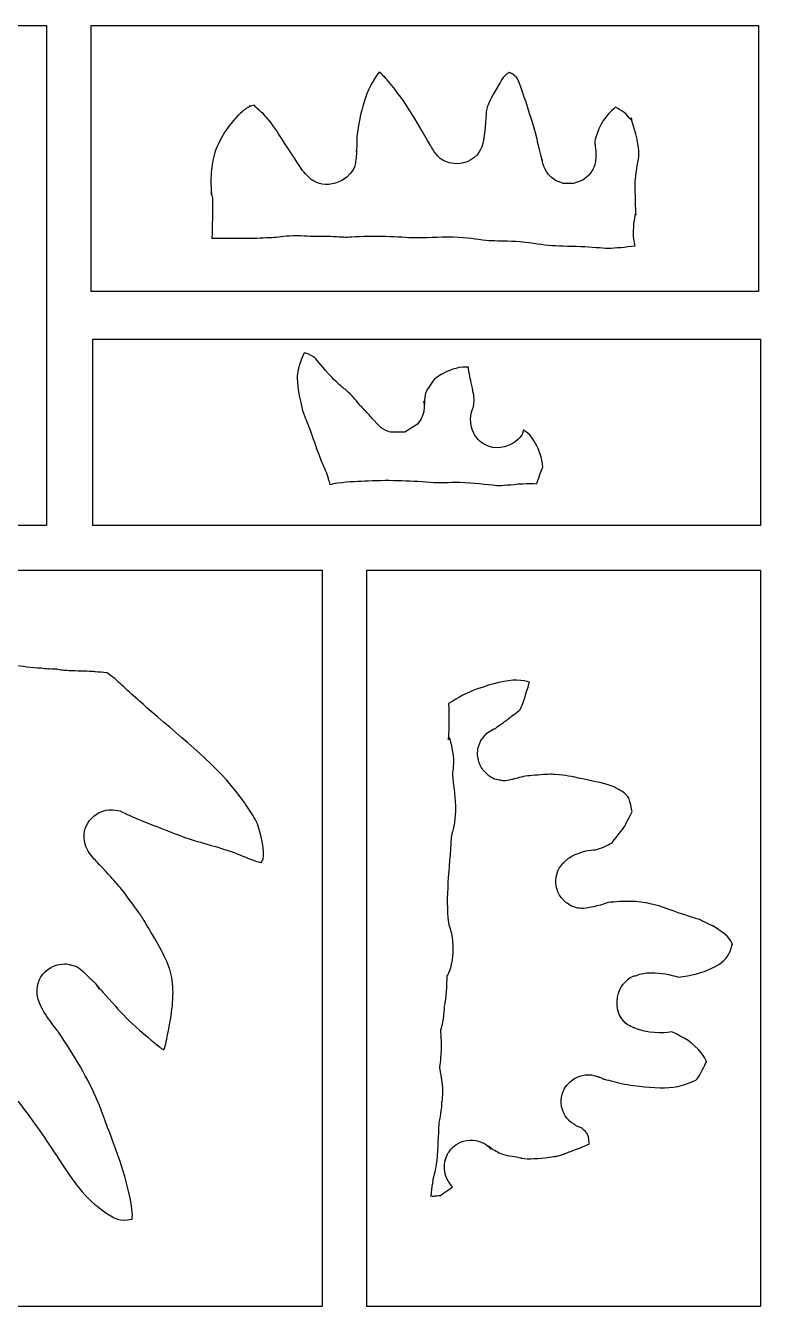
# Model space of a CAD drawing. Header units: millimetres. Extents: x 1 to 130, y 1 to 1067.
# Drawn here: x 64.5 to 130.3, y 952.5 to 1067.3 of the extents above; entities that cross this region are included whole.
import ezdxf

# ---------------------------------------------------------------- set-up
doc = ezdxf.new("R2010")
doc.units = ezdxf.units.MM
doc.layers.add('Calque_1', color=7, linetype='CONTINUOUS')

msp = doc.modelspace()

# ---------------------------------------------------------------- linework, layer by layer
at = {"layer": 'Calque_1', "color": 7}
for points in [[(0.50035, 1067.2762), (66.3418, 1067.2762), (66.3418, 1039.1782), (66.3418, 1022.4851), (0.50035, 1022.4851)], [(70.34208, 1067.2762), (130.13894, 1067.2762), (130.13894, 1043.444), (70.34208, 1043.444)], [(70.50021, 1039.1782), (130.29914, 1039.1782), (130.29914, 1022.4851), (91.02764, 1022.4851), (70.50021, 1022.4851)], [(0.50035, 1018.4848), (70.34208, 1018.4848), (91.02764, 1018.4848), (91.02764, 952.4853), (0.50035, 952.4853)], [(95.02739, 1018.4848), (130.29914, 1018.4848), (130.29914, 952.4853), (95.02739, 952.4853)], [(69.61672, 982.4947)], [(101.74322, 970.7461)]]:
    msp.add_lwpolyline(points, close=True, dxfattribs=at)
for points in [[(96.15082, 1063.1143), (96.15162, 1063.1128)], [(94.15432, 1057.3426), (94.15432, 1057.3416)], [(105.49642, 1056.9963), (105.49642, 1056.9953)], [(115.55572, 1055.4984), (115.55572, 1055.4974)], [(114.90992, 1053.8499), (114.37922, 1053.4215), (113.54672, 1053.1166), (112.64192, 1053.1386), (111.97272, 1053.3929)], [(119.08632, 1052.6985), (119.08632, 1052.6991)], [(81.20792, 1051.8456), (81.19792, 1051.8166), (81.20792, 1051.8036), (81.20792, 1051.7766), (81.19692, 1051.7946), (81.18692, 1051.7756), (81.20292, 1051.7756)], [(89.44052, 1037.9605), (89.44422, 1037.9564)], [(99.88012, 1031.9807), (99.58552, 1031.5642), (98.43052, 1030.8397), (97.19502, 1030.8237)], [(109.09162, 1031.0426), (109.07762, 1031.0426)], [(91.72472, 1026.1566), (91.72472, 1026.1456)], [(105.10032, 1001.2106), (104.95612, 1001.8958), (104.99212, 1002.4813), (105.25412, 1003.2084), (105.79152, 1003.8657), (106.42052, 1004.2543)], [(102.96682, 996.5617), (102.96682, 996.5517)], [(112.83352, 988.716), (112.49712, 989.0633)], [(127.78482, 984.8941), (127.79592, 984.8878)], [(122.95812, 981.9863), (122.96812, 981.9863)], [(114.00422, 968.586), (113.98422, 968.597)], [(102.59512, 966.5851), (102.59512, 966.5951)], [(105.94772, 966.8416), (105.97472, 966.8256)], [(73.99832, 960.3119), (74.00102, 960.306)]]:
    msp.add_lwpolyline(points, dxfattribs=at)
for points in [[(96.15162, 1063.1128), (94.93242, 1061.602), (94.41152, 1059.4225), (94.15432, 1057.3426)], [(96.97762, 1062.2792), (96.67732, 1062.6408), (96.39392, 1062.9202), (96.15082, 1063.1143)], [(107.78622, 1063.0745), (107.67232, 1062.9885), (107.62382, 1062.9553), (107.46322, 1062.8331)], [(108.15002, 1062.9029), (108.00452, 1062.9909), (107.94092, 1063.0041), (107.78622, 1063.0745)], [(100.74222, 1056.5452), (99.30392, 1058.9787), (98.67232, 1060.2381), (96.97762, 1062.2792)], [(106.97902, 1062.1918), (106.01792, 1060.5279), (105.83472, 1060.0804), (105.77812, 1059.8199)], [(107.46322, 1062.8331), (107.35992, 1062.7541), (107.19122, 1062.5591), (106.97902, 1062.1918)], [(108.50612, 1062.5753), (108.44412, 1062.6453), (108.31612, 1062.802), (108.15002, 1062.9029)], [(109.79382, 1058.8913), (109.32942, 1060.3024), (108.96832, 1061.5413), (108.50612, 1062.5753)], [(84.24172, 1059.8464), (83.96622, 1059.6509), (83.65112, 1059.3663), (83.52032, 1059.2351)], [(84.48352, 1060.0448), (84.82502, 1060.0888), (84.51752, 1060.0448), (84.24172, 1059.8464)], [(85.39872, 1059.6965), (84.70252, 1060.2735), (85.28822, 1060.1491), (84.48352, 1060.0448)], [(88.25232, 1055.8534), (87.15232, 1057.5069), (86.40932, 1058.8592), (85.39872, 1059.6965)], [(105.77812, 1059.8199), (105.72112, 1059.5595), (105.72512, 1058.7937), (105.49642, 1056.9963)], [(117.33082, 1059.9575), (116.89512, 1059.6142), (116.45202, 1059.1548), (116.11902, 1058.5933)], [(118.09202, 1059.4811), (117.86172, 1059.6552), (117.58902, 1059.8157), (117.33082, 1059.9575)], [(83.52032, 1059.2351), (82.30852, 1058.0188), (81.47002, 1056.4231), (81.23622, 1055.1986)], [(110.73022, 1055.3142), (110.38642, 1056.6391), (110.13532, 1057.8537), (109.79382, 1058.8913)], [(116.11902, 1058.5933), (115.68762, 1057.8659), (115.47322, 1057.0356), (115.46372, 1056.7738)], [(118.71002, 1058.9974), (118.85692, 1058.4873), (118.61202, 1059.0884), (118.09202, 1059.4811)], [(119.42212, 1055.6963), (119.38612, 1056.9225), (119.17222, 1057.3919), (118.71002, 1058.9974)], [(94.15432, 1057.3416), (94.12732, 1057.119), (94.15432, 1056.6764), (94.10532, 1055.9764)], [(94.10532, 1055.9764), (94.11732, 1056.1794), (94.10532, 1055.9864), (94.10532, 1055.8415)], [(101.04092, 1056.0367), (100.84732, 1056.3317), (100.76212, 1056.5113), (100.74222, 1056.5452)], [(105.49642, 1056.9953), (105.44542, 1056.5987), (105.20562, 1055.7479), (104.34512, 1055.2326)], [(115.46372, 1056.7738), (115.46372, 1056.7558), (115.56072, 1056.3474), (115.55572, 1055.4984)], [(81.23622, 1055.1986), (81.13562, 1054.6717), (81.09762, 1054.0539), (81.06002, 1053.3212)], [(88.79962, 1055.0183), (88.53732, 1055.4096), (88.27272, 1055.8226), (88.25232, 1055.8534)], [(89.74632, 1053.7801), (89.15702, 1054.364), (89.06182, 1054.627), (88.79962, 1055.0183)], [(94.04632, 1055.2369), (93.99732, 1054.956), (94.14682, 1054.5324), (93.23492, 1053.6855)], [(94.10532, 1055.8415), (94.10532, 1055.7008), (94.09432, 1055.5177), (94.04632, 1055.2369)], [(101.41402, 1055.5845), (101.19732, 1055.7949), (101.18512, 1055.8169), (101.04092, 1056.0367)], [(102.27802, 1055.0388), (101.54352, 1055.3086), (101.52232, 1055.4793), (101.41402, 1055.5845)], [(104.34512, 1055.2326), (103.48442, 1054.7172), (102.64532, 1054.9039), (102.27802, 1055.0388)], [(110.76722, 1055.1241), (110.73822, 1055.2642), (110.69722, 1055.4463), (110.73022, 1055.3142)], [(110.86522, 1054.7442), (110.75862, 1055.0671), (110.78222, 1055.054), (110.76722, 1055.1241)], [(115.53972, 1055.2261), (115.52972, 1055.1491), (115.52172, 1055.053), (115.47272, 1054.8711)], [(115.55572, 1055.4974), (115.55552, 1055.4414), (115.55572, 1055.3778), (115.53972, 1055.2261)], [(119.08632, 1052.6991), (119.06732, 1054.3188), (119.43192, 1055.3599), (119.42212, 1055.6963)], [(111.09212, 1054.2487), (110.89012, 1054.5845), (110.89192, 1054.6635), (110.86522, 1054.7442)], [(111.33032, 1053.9195), (111.20912, 1054.0604), (111.14262, 1054.1647), (111.09212, 1054.2487)], [(111.56752, 1053.6802), (111.46582, 1053.7692), (111.39092, 1053.849), (111.33032, 1053.9195)], [(115.19422, 1054.223), (115.12722, 1054.1142), (114.91002, 1053.8501), (114.90992, 1053.8499)], [(115.34352, 1054.5052), (115.30752, 1054.4242), (115.26152, 1054.3318), (115.19422, 1054.223)], [(115.47272, 1054.8711), (115.44872, 1054.7801), (115.41572, 1054.6663), (115.34352, 1054.5052)], [(81.06002, 1053.3212), (81.05002, 1053.1875), (81.07802, 1052.8913), (81.10302, 1052.404)], [(91.04542, 1053.0732), (90.32022, 1053.2233), (89.97272, 1053.5558), (89.74632, 1053.7801)], [(93.23492, 1053.6855), (92.77902, 1053.2621), (91.77072, 1052.9231), (91.04542, 1053.0732)], [(111.97272, 1053.3929), (111.97252, 1053.393), (111.66932, 1053.591), (111.56752, 1053.6802)], [(119.13832, 1050.2946), (119.12832, 1051.0458), (119.09632, 1051.846), (119.08632, 1052.6985)], [(81.10302, 1052.2515), (81.10302, 1052.2675), (81.09102, 1052.2735), (81.08702, 1052.2895)], [(81.08702, 1052.2895), (81.14602, 1052.0747), (81.20792, 1051.8456), (81.20792, 1051.8456)], [(81.10302, 1052.404), (81.11602, 1052.1699), (81.13002, 1052.1119), (81.10302, 1052.2515)], [(81.20292, 1051.7756), (81.21792, 1050.4991), (81.19292, 1049.3394), (81.16592, 1048.2363)], [(118.94652, 1049.2181), (119.01852, 1050.1507), (119.13482, 1050.5601), (119.13832, 1050.2946)], [(119.07942, 1047.5402), (119.01642, 1047.8329), (118.88052, 1048.3565), (118.94652, 1049.2181)], [(81.16592, 1048.2363), (81.59962, 1048.2373), (81.98912, 1048.2223), (82.44742, 1048.2243)], [(82.44742, 1048.2243), (83.28062, 1048.2243), (84.05792, 1048.2093), (84.77912, 1048.2238)], [(84.77912, 1048.2238), (85.18342, 1048.2338), (86.31992, 1048.2788), (86.73192, 1048.3108)], [(86.73192, 1048.3108), (87.20922, 1048.3478), (87.87032, 1048.4553), (88.70912, 1048.4622)], [(88.70912, 1048.4622), (89.25072, 1048.4622), (89.67192, 1048.4282), (89.97312, 1048.4192)], [(89.97312, 1048.4192), (90.78722, 1048.3942), (90.60052, 1048.4032), (91.45212, 1048.4092)], [(91.45212, 1048.4092), (91.48312, 1048.4094), (91.51312, 1048.4092), (91.54412, 1048.4082)], [(91.54412, 1048.4082), (92.21822, 1048.3892), (93.02462, 1048.3202), (93.25352, 1048.3242)], [(93.25352, 1048.3242), (93.32452, 1048.3252), (93.56982, 1048.3572), (93.99202, 1048.3742)], [(93.99202, 1048.3742), (95.02882, 1048.4142), (96.07892, 1048.4202), (97.12882, 1048.3842)], [(97.12882, 1048.3842), (98.11222, 1048.3492), (98.94932, 1048.2653), (99.63662, 1048.2746)], [(99.63662, 1048.2746), (100.69132, 1048.2886), (101.90002, 1048.3875), (103.26582, 1048.3136)], [(103.26582, 1048.3136), (104.35292, 1048.2546), (105.25112, 1048.0899), (105.98302, 1048.0284)], [(105.98302, 1048.0284), (106.58642, 1047.9774), (107.37912, 1048.0094), (108.35392, 1047.9464)], [(108.35392, 1047.9464), (109.52412, 1047.8714), (110.49272, 1047.6774), (111.29532, 1047.5996)], [(111.29532, 1047.5996), (112.12052, 1047.5196), (113.09572, 1047.5326), (114.19902, 1047.4901)], [(114.19902, 1047.4901), (115.21962, 1047.4501), (116.03642, 1047.3392), (116.67642, 1047.3392)], [(116.67642, 1047.3392), (117.35642, 1047.3392), (118.17852, 1047.4401), (119.07942, 1047.5402)], [(89.44422, 1037.9564), (89.39622, 1037.8664), (89.35022, 1037.7671), (89.25662, 1037.5445)], [(90.34382, 1037.5368), (90.22332, 1037.6465), (89.85802, 1037.8248), (89.44052, 1037.9605)], [(89.25662, 1037.5445), (89.01932, 1036.9825), (88.84012, 1036.3468), (88.79052, 1035.8795)], [(91.89002, 1035.7674), (91.06962, 1036.6032), (90.63042, 1037.2759), (90.34382, 1037.5368)], [(104.13402, 1036.6698), (103.88052, 1036.6798), (103.41612, 1036.6698), (103.01162, 1036.5561)], [(104.31182, 1035.6565), (104.19572, 1036.2707), (104.16322, 1036.491), (104.13402, 1036.6698)], [(88.79052, 1035.8795), (88.74452, 1035.4417), (89.03612, 1033.6227), (89.31972, 1032.6662)], [(93.02012, 1034.7276), (92.76522, 1034.9071), (92.47582, 1035.1704), (91.89002, 1035.7674)], [(101.07272, 1035.5686), (101.03872, 1035.5396), (100.93182, 1035.4066), (100.64532, 1034.9609)], [(103.01162, 1036.5561), (102.29682, 1036.357), (101.54352, 1035.9733), (101.07272, 1035.5686)], [(104.49472, 1034.7774), (104.42072, 1035.1285), (104.35532, 1035.426), (104.31182, 1035.6565)], [(93.40872, 1034.3949), (92.99712, 1034.7788), (93.27502, 1034.5482), (93.02012, 1034.7276)], [(94.47692, 1033.2099), (93.83072, 1033.9287), (93.87642, 1033.9586), (93.40872, 1034.3949)], [(100.64532, 1034.9609), (100.33222, 1034.4737), (100.26842, 1034.3115), (100.22262, 1033.9083)], [(104.63222, 1034.0726), (104.61722, 1034.1366), (104.54922, 1034.5177), (104.49472, 1034.7774)], [(94.52692, 1033.1569), (94.50992, 1033.1749), (94.49292, 1033.1919), (94.47692, 1033.2099)], [(95.24262, 1032.3905), (94.86552, 1032.8147), (95.02962, 1032.6311), (94.52692, 1033.1569)], [(100.22262, 1033.9083), (100.17862, 1033.516), (100.25862, 1032.9919), (100.14462, 1033.6049)], [(100.14462, 1033.6049), (100.15662, 1033.5399), (100.17462, 1033.4632), (100.18362, 1033.2644)], [(100.18362, 1033.2644), (100.18362, 1033.1654), (100.19562, 1033.0364), (100.15962, 1032.7967)], [(104.49962, 1032.9047), (104.53262, 1033.0047), (104.57362, 1033.0361), (104.60922, 1033.1207)], [(104.60922, 1033.1207), (104.63822, 1033.4476), (104.66122, 1033.7896), (104.63222, 1034.0726)], [(89.31972, 1032.6662), (89.39772, 1032.4032), (89.60322, 1031.9638), (89.84372, 1031.3144)], [(95.65192, 1031.9275), (95.51532, 1032.0821), (95.37902, 1032.2361), (95.24262, 1032.3905)], [(100.03872, 1032.3244), (100.00172, 1032.2231), (99.88012, 1031.9808), (99.88012, 1031.9807)], [(100.15962, 1032.7967), (100.14162, 1032.6768), (100.11262, 1032.5269), (100.03872, 1032.3244)], [(104.63452, 1030.7503), (104.17132, 1031.6669), (104.34982, 1032.4498), (104.49962, 1032.9047)], [(89.84372, 1031.3144), (90.50502, 1029.5291), (90.31492, 1029.9124), (91.01682, 1028.1213)], [(95.81572, 1031.7787), (95.75872, 1031.8257), (95.70422, 1031.8757), (95.65192, 1031.9275)], [(96.20022, 1031.3477), (95.90242, 1031.6088), (95.86732, 1031.7018), (95.81572, 1031.7787)], [(96.52522, 1031.1074), (96.37482, 1031.2004), (96.27682, 1031.2805), (96.20022, 1031.3477)], [(96.79862, 1030.9622), (96.68942, 1031.0112), (96.60042, 1031.0612), (96.52522, 1031.1074)], [(97.19502, 1030.8237), (97.19492, 1030.8237), (96.90782, 1030.9127), (96.79862, 1030.9622)], [(109.04662, 1030.9456), (108.97962, 1030.7848), (109.07762, 1030.5795), (108.31752, 1029.9612)], [(109.73042, 1030.4752), (109.38332, 1030.8917), (109.02992, 1031.0273), (109.09162, 1031.0426)], [(109.07762, 1031.0426), (109.06062, 1030.9986), (109.06762, 1030.9996), (109.04662, 1030.9456)], [(105.98582, 1029.5576), (105.07192, 1029.8822), (104.78092, 1030.4606), (104.63452, 1030.7503)], [(108.31752, 1029.9612), (107.93732, 1029.652), (106.90012, 1029.2329), (105.98582, 1029.5576)], [(110.58252, 1028.867), (110.34842, 1029.5284), (109.91902, 1030.2488), (109.73042, 1030.4752)], [(110.80422, 1027.7219), (110.78822, 1027.8905), (110.75722, 1028.3723), (110.58252, 1028.867)], [(91.01682, 1028.1213), (91.08882, 1027.9385), (91.26382, 1027.6011), (91.45392, 1027.0738)], [(110.58252, 1027.125), (110.68652, 1027.4343), (110.76232, 1027.6322), (110.80422, 1027.7219)], [(91.45392, 1027.0738), (91.56742, 1026.7592), (91.54592, 1026.784), (91.58682, 1026.6392)], [(91.58682, 1026.6392), (91.62782, 1026.4944), (91.67682, 1026.3232), (91.72472, 1026.1566)], [(91.72472, 1026.1456), (91.96742, 1026.1956), (92.15912, 1026.26), (92.43112, 1026.2965)], [(92.43112, 1026.2965), (93.44302, 1026.4321), (94.40602, 1026.4431), (95.16432, 1026.4825)], [(95.16432, 1026.4825), (97.19482, 1026.5879), (99.16362, 1026.4825), (101.05642, 1026.3347)], [(101.05642, 1026.3347), (101.58652, 1026.2937), (102.35452, 1026.3647), (103.36122, 1026.3447)], [(103.36122, 1026.3447), (104.60392, 1026.3157), (105.71772, 1026.1597), (106.69952, 1026.0714)], [(109.01002, 1026.2207), (109.45412, 1026.2467), (109.84772, 1026.2207), (110.27612, 1026.2207)], [(110.27612, 1026.2207), (110.31312, 1026.3277), (110.39012, 1026.5528), (110.58252, 1027.125)], [(106.69952, 1026.0714), (107.19002, 1026.0274), (107.89652, 1026.1524), (109.01002, 1026.2207)], [(65.85192, 1009.672), (64.97962, 1009.744), (64.16442, 1009.8341), (63.40862, 1009.9211)], [(66.51042, 1009.605), (66.26782, 1009.618), (66.08662, 1009.653), (65.85192, 1009.672)], [(66.60242, 1009.615), (66.50542, 1009.615), (66.64442, 1009.601), (66.51042, 1009.605)], [(67.20772, 1009.605), (67.12872, 1009.595), (66.89872, 1009.595), (66.60242, 1009.615)], [(67.49862, 1009.538), (67.23632, 1009.589), (67.26152, 1009.59), (67.20772, 1009.605)], [(67.77162, 1009.501), (67.67962, 1009.511), (67.58882, 1009.52), (67.49862, 1009.538)], [(68.35272, 1009.457), (68.09262, 1009.47), (67.89942, 1009.491), (67.77162, 1009.501)], [(70.39402, 1009.387), (69.81842, 1009.422), (69.13292, 1009.418), (68.35272, 1009.457)], [(70.74262, 1009.36), (70.64762, 1009.37), (70.48142, 1009.381), (70.39402, 1009.387)], [(71.76102, 1009.265), (71.37742, 1009.302), (71.05032, 1009.331), (70.74262, 1009.36)], [(72.45432, 1008.7594), (72.25182, 1008.9197), (71.98262, 1009.1025), (71.76102, 1009.265)], [(73.43552, 1007.8409), (72.94092, 1008.287), (72.63482, 1008.6165), (72.45432, 1008.7594)], [(108.47262, 1008.6096), (107.55022, 1008.6406), (106.31402, 1008.2947), (104.95042, 1007.8267)], [(109.62302, 1008.4385), (109.33432, 1008.5285), (108.98922, 1008.5924), (108.47262, 1008.6096)], [(108.90832, 1006.2459), (109.04512, 1006.5058), (109.20632, 1007.1268), (109.48912, 1007.9951)], [(109.48912, 1007.9951), (109.56112, 1008.2166), (109.58012, 1008.2911), (109.62302, 1008.4385)], [(76.26952, 1005.337), (75.30462, 1006.1647), (74.36372, 1007.0037), (73.43552, 1007.8409)], [(104.95042, 1007.8267), (104.06892, 1007.5241), (103.22002, 1007.0679), (102.36762, 1006.5079)], [(102.36762, 1006.5079), (102.38262, 1005.5), (102.42762, 1004.4467), (102.34262, 1003.2719)], [(107.97862, 1005.3581), (108.36222, 1005.6572), (108.51112, 1005.7497), (108.41012, 1005.6599)], [(108.41012, 1005.6599), (108.85842, 1006.0583), (108.70392, 1005.8575), (108.90832, 1006.2459)], [(84.07032, 997.6391), (82.15142, 1000.4424), (79.23832, 1002.7902), (76.26952, 1005.337)], [(106.58282, 1004.3083), (106.62882, 1004.3473), (106.77062, 1004.466), (106.97602, 1004.6117)], [(106.97602, 1004.6117), (107.26022, 1004.8131), (107.34502, 1004.8676), (107.47992, 1004.9605)], [(107.47992, 1004.9605), (107.48992, 1004.9705), (107.51092, 1004.9885), (107.52392, 1004.9995)], [(107.52392, 1004.9995), (107.63122, 1005.0855), (107.77452, 1005.1989), (107.97862, 1005.3581)], [(102.34262, 1003.2719), (102.37762, 1003.756), (102.46322, 1003.548), (102.69192, 1002.3412)], [(106.42052, 1004.2543), (106.42052, 1004.2543), (106.50252, 1004.2713), (106.52282, 1004.2753)], [(106.52282, 1004.2753), (106.50682, 1004.2653), (106.60382, 1004.3173), (106.57082, 1004.2983)], [(106.57082, 1004.2983), (106.58882, 1004.3083), (106.58582, 1004.3083), (106.58282, 1004.3083)], [(102.69192, 1002.3412), (102.92872, 1001.0899), (102.70592, 1000.3801), (102.70792, 1000.3124)], [(105.36122, 1000.701), (105.30022, 1000.792), (105.10042, 1001.2104), (105.10032, 1001.2106)], [(102.70792, 1000.3124), (102.72792, 999.6629), (102.88592, 998.7966), (102.96682, 997.7183)], [(105.57312, 1000.4308), (105.53412, 1000.4748), (105.48312, 1000.5198), (105.36122, 1000.701)], [(106.89452, 999.6629), (106.56472, 999.6879), (106.14842, 999.7932), (105.57312, 1000.4308)], [(108.66802, 999.8789), (108.65502, 999.8689), (108.46782, 999.8179), (108.30062, 999.7709)], [(110.37182, 1000.1058), (109.58602, 1000.0528), (109.23952, 1000.0238), (108.66802, 999.8789)], [(111.90922, 1000.1588), (111.46732, 1000.1948), (111.10622, 1000.1588), (110.37182, 1000.1058)], [(114.36592, 999.7603), (113.28622, 999.985), (112.92682, 1000.0754), (111.90922, 1000.1588)], [(108.00032, 999.7019), (107.42662, 999.532), (107.11562, 999.5799), (106.89452, 999.6629)], [(108.30062, 999.7709), (108.22662, 999.7499), (108.10872, 999.7259), (108.00032, 999.7019)], [(117.11562, 999.0725), (116.45222, 999.3484), (115.50512, 999.5233), (114.36592, 999.7603)], [(118.00132, 998.5682), (117.68642, 998.7885), (117.26872, 999.0089), (117.11562, 999.0725)], [(85.02752, 996.1651), (84.77602, 996.6082), (84.44422, 997.093), (84.07032, 997.6391)], [(102.96682, 997.7183), (102.99782, 997.2953), (102.99282, 996.9092), (102.96682, 996.5617)], [(118.42872, 998.1961), (118.38672, 998.2271), (118.21982, 998.4152), (118.00132, 998.5682)], [(118.68132, 997.4437), (118.57722, 997.8405), (118.46782, 998.1135), (118.42872, 998.1961)], [(69.90532, 995.54), (70.20952, 996.2454), (70.92492, 996.7317), (71.37672, 996.8778)], [(71.37672, 996.8778), (71.82862, 997.0238), (72.09392, 997.0018), (72.28242, 996.9895)], [(72.28242, 996.9895), (73.03622, 996.9405), (73.01112, 996.8338), (73.12312, 996.7875)], [(73.12312, 996.7875), (73.34722, 996.6945), (73.48312, 996.6243), (73.38992, 996.6661)], [(73.38992, 996.6661), (73.89232, 996.4402), (74.35082, 996.2272), (74.77492, 996.0517)], [(102.96682, 996.5517), (102.88982, 995.5093), (102.62572, 994.8152), (102.60772, 994.5224)], [(118.39512, 996.0329), (118.60862, 996.4443), (118.73862, 996.7099), (118.80642, 996.8334)], [(118.80642, 996.8334), (118.78942, 996.9354), (118.75942, 997.1459), (118.68132, 997.4437)], [(69.80392, 993.9138), (69.70892, 994.2414), (69.60112, 994.8347), (69.90532, 995.54)], [(74.77492, 996.0517), (75.35122, 995.8132), (76.52622, 995.3713), (77.25972, 995.0875)], [(85.73792, 992.5587), (85.91202, 992.9843), (85.59852, 995.1589), (85.02752, 996.1651)], [(117.93212, 995.2355), (118.39802, 995.8707), (117.95812, 995.1915), (118.39512, 996.0329)], [(77.25972, 995.0875), (77.93472, 994.8263), (78.76122, 994.4935), (79.21992, 994.3526)], [(79.21992, 994.3526), (80.41222, 993.9864), (81.72812, 993.6649), (83.14202, 993.153)], [(102.60772, 994.5224), (102.43522, 991.7122), (102.06722, 989.0923), (102.35192, 986.8779)], [(117.06182, 994.0646), (116.86042, 993.9271), (117.41872, 994.5359), (117.93212, 995.2355)], [(70.07932, 993.2977), (70.00132, 993.4224), (69.89862, 993.5861), (69.80392, 993.9138)], [(70.90272, 992.2688), (70.65402, 992.5389), (70.40762, 992.7711), (70.07932, 993.2977)], [(83.14202, 993.153), (83.85712, 992.8941), (84.54562, 992.5661), (85.18512, 992.3547)], [(112.86722, 992.4378), (112.94422, 992.5038), (113.17812, 992.7456), (113.69102, 992.9737)], [(113.69102, 992.9737), (114.69852, 993.4213), (115.27062, 993.3999), (115.65052, 993.4253)], [(115.65052, 993.4253), (116.24712, 993.6538), (116.82082, 993.9001), (117.06182, 994.0646)], [(71.38842, 991.7542), (71.42642, 991.7122), (71.15132, 991.9986), (70.90272, 992.2688)], [(85.18512, 992.3547), (85.36412, 992.2957), (85.46482, 992.2987), (85.60332, 992.2827)], [(85.60332, 992.2827), (85.65032, 992.383), (85.70362, 992.4749), (85.73792, 992.5587)], [(112.03682, 991.0725), (112.20792, 991.8475), (112.34182, 991.831), (112.41872, 991.9417)], [(112.41872, 991.9417), (112.57252, 992.1631), (112.54342, 992.162), (112.86722, 992.4378)], [(73.86622, 988.8027), (72.65972, 990.419), (72.85592, 990.1338), (71.38842, 991.7542)], [(112.00882, 990.1821), (111.94282, 990.6077), (111.99382, 990.8787), (112.03682, 991.0725)], [(112.24652, 989.4529), (112.11122, 989.7159), (112.04202, 989.9693), (112.00882, 990.1821)], [(75.69572, 986.0387), (74.77002, 987.6167), (75.00732, 987.2741), (73.86622, 988.8027)], [(112.49712, 989.0633), (112.49702, 989.0634), (112.31422, 989.3214), (112.24652, 989.4529)], [(113.21752, 988.4515), (113.08722, 988.5235), (112.83372, 988.7159), (112.83352, 988.716)], [(113.59992, 988.2809), (113.47712, 988.3229), (113.34772, 988.3789), (113.21752, 988.4515)], [(115.98322, 988.4599), (115.49692, 988.3229), (115.15222, 988.2685), (114.98172, 988.2248)], [(116.64882, 988.6821), (116.42992, 988.6141), (116.18772, 988.5176), (115.98322, 988.4599)], [(118.63482, 988.7821), (118.03092, 988.8021), (117.33282, 988.7481), (116.64882, 988.6821)], [(120.43932, 988.577), (119.83392, 988.7109), (119.34762, 988.7588), (118.63482, 988.7821)], [(123.93672, 987.4339), (122.55222, 987.8796), (121.40752, 988.3628), (120.43932, 988.577)], [(114.24122, 988.1538), (114.06212, 988.1648), (113.84562, 988.1968), (113.59992, 988.2809)], [(114.98172, 988.2248), (114.81922, 988.1828), (114.59942, 988.1328), (114.24122, 988.1538)], [(124.88922, 987.1497), (124.71152, 987.2077), (124.39492, 987.2864), (123.93672, 987.4339)], [(102.35192, 986.8779), (102.40292, 986.4794), (102.96882, 985.3262), (102.67642, 983.5391)], [(126.04102, 986.5807), (126.27032, 986.4401), (124.74852, 987.1767), (124.88922, 987.1497)], [(127.79592, 984.8878), (127.69992, 985.3874), (127.20042, 985.8699), (126.04102, 986.5807)], [(77.55452, 981.9647), (77.32532, 983.2311), (76.62242, 984.4589), (75.69572, 986.0387)], [(127.58592, 984.3025), (127.76132, 984.7204), (127.75142, 985.0677), (127.78482, 984.8941)], [(126.01542, 982.8209), (126.84742, 983.2304), (127.32422, 983.6786), (127.58592, 984.3025)], [(65.84372, 982.0204), (66.32432, 982.7943), (67.07272, 983.0501), (67.46462, 983.1209)], [(67.46462, 983.1209), (68.24832, 983.2626), (68.40762, 983.1109), (68.59412, 983.0599)], [(68.59412, 983.0599), (68.96642, 982.9523), (69.01432, 983.0409), (69.61672, 982.4947)], [(102.67642, 983.5391), (102.48902, 982.3932), (102.19492, 982.0022), (102.22992, 982.18)], [(122.96812, 981.9863), (124.05122, 982.1331), (125.18342, 982.4114), (126.01542, 982.8209)], [(65.60202, 979.9943), (65.47032, 980.396), (65.36312, 981.2465), (65.84372, 982.0204)], [(69.61672, 982.4947), (69.88792, 982.2489), (70.02832, 982.0863), (70.06902, 982.0473)], [(70.06902, 982.0473), (70.34192, 981.7845), (70.46772, 981.6675), (70.50772, 981.6313)], [(70.50772, 981.6313), (70.52772, 981.6123), (70.51772, 981.6313), (70.52672, 981.6143)], [(70.52672, 981.6143), (70.53672, 981.6043), (70.54272, 981.6133), (70.69352, 981.4565)], [(77.26552, 977.2118), (77.62152, 979.023), (77.81372, 980.5322), (77.55452, 981.9647)], [(102.22992, 982.18), (102.17392, 981.8955), (102.21692, 981.3532), (102.11882, 980.3739)], [(117.98582, 981.3409), (118.71432, 982.1945), (118.95312, 982.0579), (119.19192, 982.1424)], [(119.19192, 982.1424), (119.66952, 982.3113), (119.89552, 982.3791), (120.51172, 982.3889)], [(120.51172, 982.3889), (121.43202, 982.4029), (122.23192, 982.2133), (122.95812, 981.9863)], [(70.69352, 981.4565), (70.80212, 981.3435), (70.97972, 981.0681), (71.07892, 980.9051)], [(70.93322, 981.1617), (70.88922, 981.2227), (70.88722, 981.2217), (70.90922, 981.1937)], [(70.90922, 981.1937), (70.95422, 981.1387), (71.10342, 980.9643), (71.40472, 980.6264)], [(71.07892, 980.9051), (71.02492, 981.0065), (70.95602, 981.1298), (70.93322, 981.1617)], [(71.40472, 980.6264), (72.14152, 979.8002), (72.82452, 979.0119), (73.50952, 978.3165)], [(102.11882, 980.3739), (102.05982, 979.7879), (101.98502, 979.4544), (101.95242, 979.3388)], [(117.65502, 978.6594), (117.19112, 979.5857), (117.62102, 980.914), (117.98582, 981.3409)], [(66.65562, 978.0824), (66.30122, 978.5736), (65.89442, 979.1038), (65.60202, 979.9943)], [(101.95242, 979.3388), (101.96842, 979.2928), (101.98042, 979.0339), (101.91742, 978.5606)], [(67.41632, 977.0602), (67.35432, 977.1532), (67.00992, 977.5911), (66.65562, 978.0824)], [(73.50952, 978.3165), (74.04962, 977.7681), (75.32972, 976.6636), (76.00222, 976.1072)], [(101.91742, 978.5606), (101.79912, 977.6667), (101.64932, 977.2733), (101.64512, 977.2036)], [(118.96552, 977.4631), (118.67352, 977.581), (118.11902, 977.7331), (117.65502, 978.6594)], [(70.97372, 970.7718), (70.06682, 972.9169), (68.80722, 974.9953), (67.41632, 977.0602)], [(76.88372, 975.5435), (77.00552, 975.8633), (77.11902, 976.4662), (77.26552, 977.2118)], [(101.64512, 977.2036), (101.63312, 977.0152), (101.69812, 976.5469), (101.69812, 975.7758)], [(122.35402, 977.0796), (121.40642, 976.9652), (120.31012, 976.9199), (118.96552, 977.4631)], [(124.98792, 975.2126), (124.28692, 976.0872), (123.44482, 976.62), (122.35402, 977.0796)], [(76.00222, 976.1072), (76.39872, 975.7792), (76.63992, 975.6083), (76.84072, 975.4725)], [(101.69812, 975.7758), (101.69812, 974.7729), (101.55342, 974.1428), (101.55342, 973.8513)], [(76.84072, 975.4725), (76.85772, 975.5125), (76.85572, 975.4721), (76.88372, 975.5435)], [(125.44782, 974.5077), (125.38582, 974.6432), (125.26462, 974.8674), (124.98792, 975.2126)], [(101.55342, 973.8513), (101.55342, 973.693), (101.61642, 973.4211), (101.73222, 972.7801)], [(124.52992, 972.7642), (124.64282, 972.8532), (124.84022, 973.1339), (125.22392, 973.9202)], [(125.22392, 973.9202), (125.37452, 974.2284), (125.44832, 974.3603), (125.46782, 974.3987)], [(125.45782, 974.4397), (125.45782, 974.4867), (125.45782, 974.4727), (125.44782, 974.5077)], [(125.46782, 974.3987), (125.46782, 974.4187), (125.45782, 974.4107), (125.45782, 974.4397)], [(101.73222, 972.7801), (101.92842, 971.6901), (101.75522, 971.0028), (101.74322, 970.7461)], [(112.76202, 972.0095), (112.95782, 972.3619), (113.42732, 972.9058), (114.12732, 973.132)], [(114.12732, 973.132), (114.45072, 973.2364), (114.75512, 973.2453), (115.03012, 973.225)], [(115.03012, 973.225), (114.98612, 973.266), (115.19822, 973.265), (115.71742, 973.0797)], [(115.71742, 973.0797), (115.74242, 973.0697), (115.78842, 973.0657), (115.81042, 973.0567)], [(115.81042, 973.0567), (115.82442, 973.0467), (115.82242, 973.0467), (115.83542, 973.0427)], [(115.83542, 973.0427), (115.91942, 973.0097), (115.91142, 973.0327), (116.01472, 972.9867)], [(116.01472, 972.9867), (116.07072, 972.9617), (116.06172, 972.9587), (116.10872, 972.9357)], [(116.10872, 972.9357), (116.27452, 972.8617), (116.02972, 972.9227), (116.71022, 972.7476)], [(116.71022, 972.7476), (117.50762, 972.5424), (118.23832, 972.3744), (118.93542, 972.2815)], [(118.93542, 972.2815), (120.28902, 972.1011), (121.46812, 971.9988), (122.52542, 972.1332)], [(122.52542, 972.1332), (122.98232, 972.1912), (123.61032, 972.3858), (124.24832, 972.6458)], [(124.24832, 972.6458), (124.42432, 972.7178), (124.51172, 972.7581), (124.52992, 972.7642)], [(112.56882, 970.1016), (112.30502, 970.9337), (112.56882, 971.6671), (112.76202, 972.0095)], [(63.57292, 971.1299), (64.79062, 969.6046), (65.89992, 968.008), (66.93772, 966.4375)], [(71.62042, 969.0407), (71.35802, 969.7249), (71.16802, 970.3122), (70.97372, 970.7718)], [(101.74322, 970.7461), (101.69222, 969.6762), (101.49052, 969.0543), (101.47862, 968.816)], [(113.13822, 969.1637), (112.91052, 969.3981), (112.69492, 969.7038), (112.56882, 970.1016)], [(73.99102, 961.2327), (73.60932, 963.8171), (72.66972, 966.3048), (71.62042, 969.0407)], [(113.60802, 968.8118), (113.21702, 969.0369), (113.06782, 969.1843), (113.13822, 969.1637)], [(101.47862, 968.816), (101.42862, 967.8141), (101.41662, 966.7382), (101.30192, 965.5521)], [(113.83382, 968.65), (113.77382, 968.678), (113.68142, 968.7665), (113.60802, 968.8118)], [(113.98422, 968.597), (113.92122, 968.624), (113.91022, 968.613), (113.83382, 968.65)], [(114.16082, 968.529), (114.16082, 968.529), (114.17882, 968.514), (114.00422, 968.586)], [(114.42482, 968.3456), (114.23242, 968.5359), (114.31892, 968.4472), (114.16082, 968.529)], [(114.81962, 967.9027), (114.76662, 968.0017), (114.74962, 968.0247), (114.42482, 968.3456)], [(114.97312, 967.0294), (114.95112, 967.1305), (114.94812, 967.6633), (114.81962, 967.9027)], [(102.07412, 965.6529), (102.22022, 966.1501), (102.44602, 966.4195), (102.59512, 966.5851)], [(102.59512, 966.5951), (102.86202, 966.8901), (103.45372, 967.3404), (104.24512, 967.3858)], [(104.24512, 967.3858), (105.03642, 967.4308), (105.65742, 967.0604), (105.94832, 966.8122)], [(106.08932, 966.6918), (106.04132, 966.7418), (105.99132, 966.8057), (105.94772, 966.8416)], [(105.94832, 966.8122), (106.07282, 966.7059), (106.08772, 966.6615), (106.16332, 966.5817)], [(105.97472, 966.8256), (106.12692, 966.7234), (106.26172, 966.6142), (106.33952, 966.5502)], [(106.16332, 966.5817), (106.09332, 966.6627), (106.08532, 966.6817), (106.08932, 966.6918)], [(106.33952, 966.5502), (106.67942, 966.3423), (107.14102, 966.1369), (107.43772, 966.0551)], [(113.49412, 966.4423), (114.42732, 966.788), (114.91782, 967.032), (114.97312, 967.0294)], [(66.93772, 966.4375), (68.48712, 964.0927), (69.50122, 962.4146), (71.33332, 961.1162)], [(101.30192, 965.5521), (101.21992, 964.6964), (101.01552, 964.1873), (100.97632, 963.9951)], [(102.20182, 963.9595), (101.98192, 964.4311), (101.92812, 965.1557), (102.07412, 965.6529)], [(107.43772, 966.0551), (107.74732, 965.9701), (107.80502, 966.0001), (108.43502, 965.8758)], [(108.43502, 965.8758), (108.82012, 965.7998), (108.95802, 965.7597), (108.85412, 965.7751)], [(108.85412, 965.7751), (109.57412, 965.6688), (110.43002, 965.7181), (111.37542, 965.8631)], [(111.37542, 965.8631), (112.08642, 965.9725), (111.89742, 965.9061), (112.49012, 966.077)], [(112.49012, 966.077), (112.70872, 966.14), (113.03952, 966.274), (113.49412, 966.4423)], [(100.97632, 963.9951), (100.92432, 963.739), (100.89132, 963.3905), (100.84452, 962.9248)], [(101.65792, 962.4352), (101.67192, 962.4692), (102.42732, 962.9742), (102.71732, 963.1994)], [(102.32982, 963.7229), (102.23582, 963.8739), (102.19542, 963.9353), (102.23982, 963.8935)], [(102.23982, 963.8935), (102.22682, 963.9205), (102.21482, 963.9315), (102.20182, 963.9595)], [(102.36482, 963.6769), (102.34582, 963.7089), (102.32682, 963.7389), (102.30782, 963.7749)], [(102.30782, 963.7749), (102.31782, 963.7569), (102.31882, 963.7449), (102.32982, 963.7229)], [(102.45082, 963.5669), (102.42282, 963.6039), (102.38482, 963.6479), (102.36482, 963.6769)], [(102.71732, 963.1994), (102.61532, 963.2974), (102.50752, 963.4426), (102.39382, 963.6279)], [(102.39382, 963.6279), (102.40382, 963.6139), (102.43982, 963.5829), (102.45082, 963.5669)], [(100.84452, 962.9248), (100.80052, 962.48), (100.77952, 962.5603), (100.73602, 962.3952)], [(100.73602, 962.3952), (100.83782, 962.3822), (100.94482, 962.3692), (100.99602, 962.3662)], [(100.99602, 962.3662), (101.07502, 962.3772), (101.13022, 962.3852), (101.32572, 962.4072)], [(101.32572, 962.4072), (101.51282, 962.4282), (101.57972, 962.4312), (101.65792, 962.4352)], [(71.33332, 961.1162), (72.56882, 960.2404), (72.84552, 960.1034), (73.99832, 960.3119)], [(74.00102, 960.306), (74.02302, 960.4631), (74.06202, 960.7641), (73.99102, 961.2327)]]:
    msp.add_open_spline(points, degree=3, dxfattribs=at)

doc.saveas('drawing.dxf')
